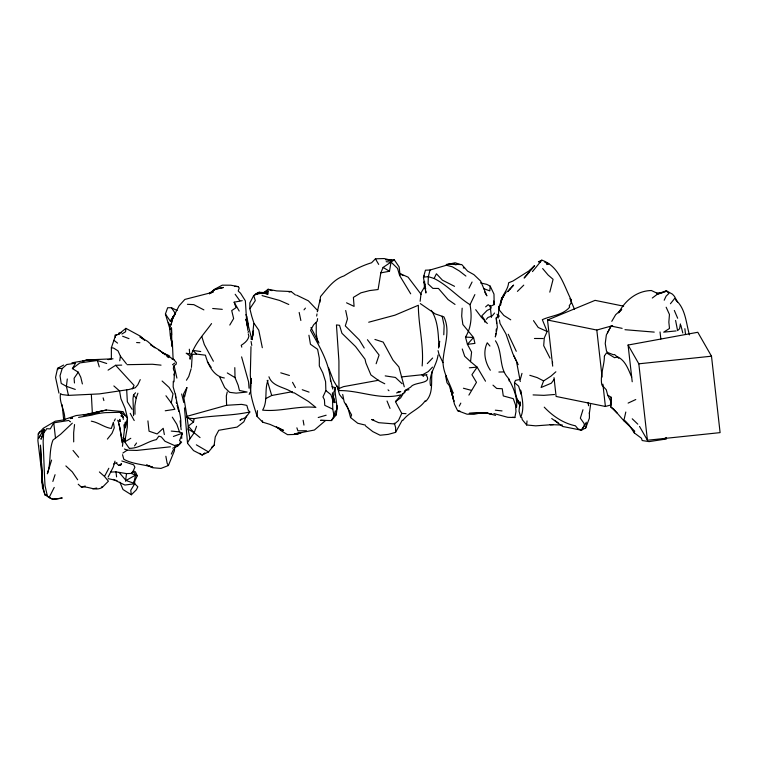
<?xml version="1.0" encoding="UTF-8"?>
<svg xmlns="http://www.w3.org/2000/svg" width="758" height="758" viewBox="0 0 758 758"><rect width="100%" height="100%" fill="white"/><g stroke="black" fill="none" stroke-linecap="round" stroke-linejoin="round"><path stroke-width="1.14" d="M589.421 412.248L589.402 418.113L585.707 427.967L581.395 430.203L562.673 426.47L551.72 418.52M443.79 334.79L444.122 325.608L442.189 316.247M180.65 426.129C181.958 415.109 176.538 404.971 175.458 394.122M264.949 292.948L268.029 291.811L268.067 289.281L276.708 290.901L291.148 291.536L295.459 295.004M365.669 426.024L372.803 431.615L380.109 435.234L388.257 434.381L395.562 432.373L395.629 427.588L394.312 423.154M249.031 388.2L248.567 381.861L241.603 356.885M425.901 291.025L425.863 293.024L423.466 277.257L425.446 270.189L430.051 270.019L446.443 265.253L452.393 266.825L459.32 270.947L465.905 276.064M246.426 416.047L243.849 421.78L237.102 427.086L218.768 430.288L215.253 436.892L214.154 445.145L208.516 451.939L202.178 455.027L193.565 450.603L187.993 443.875L187.491 442.767L190.012 438.674L188.06 429.085L188.278 426.1L186.932 416.332L226.595 405.284L226.329 395.922L227.239 391.971M251.154 339.376L251.211 337.016L247.487 322.302M498.12 318.085L498.177 316.039L497.002 314.229M117.139 334.629L115.529 335.538L111.369 347.742L111.36 359.036M252.177 339.698L252.802 334.354L251.978 339.148M174.008 381.795L174.416 372.652L174.984 372.225C172.597 369.553 172.616 365.763 176.159 364.219L176.349 362.523L173.999 359.747L158.924 350.187M133.579 415.697L132.991 398.793L133.493 395.07L135.53 392.805M43.348 430.373L39.681 431.87L38.241 433.974L37.9 440.711L42.078 475.484M316.247 322.538L316.247 333.833L317.725 341.763M552.459 363.954L552.554 362.125M122.445 446.32L124.445 429.615L123.942 424.84M422.14 365.981C424.063 345.61 418.425 325.599 418.34 305.266L394.975 315.167L368.701 322.226M462.162 308.184L461.698 316.143L462.873 324.538L473.551 337.509L474.944 343.393L467.43 344.359L465.497 337.083C471.533 327.238 472.035 315.783 470.026 304.688L474.878 294.587M182.308 434.448L182.384 433.188L179.466 431.88L171.261 431.084M278.404 427.683L280.593 429.909L276.319 426.906L283.596 430.421L270.019 424.395L262.723 422.187L257.104 416.483L257.455 410.647M498.357 316.257L498.944 306.583L500.659 304.962L501.209 301.845M125.515 481.254L126.501 473.608L115.974 471.855L110.668 472.082M251.012 346.633L250.301 375.153L251.05 383.984L251.135 378.469C248.292 391.829 253.485 404.071 257.104 416.483M604.344 356.269C604.647 364.342 599.815 375.722 601.861 384.998L606.267 389.754L607.689 395.145L611.232 397.306L610.569 406.733L617.372 413.271M253.788 323.562L252.262 337.983L253.409 330.81M191.452 367.393L192.267 354.431L196.512 354.081L205.409 355.18C207.976 364.731 213.604 376.423 224.33 377.977M432.136 371.354C430.734 381.634 433.841 393.468 425.522 401.588M590.596 404.554L589.326 413.593M181.74 438.456L181.645 434.306M480.6 282.952L486.854 284.383L490.189 286.126L489.801 290.882L483.5 288.571M186.932 416.332L183.474 395.306M562.408 425.058L550.024 424.622L553.473 424.546L535.726 425.844L526.668 424.973L527.028 420.927M496.111 331.255L496.319 329.038M144.588 339.982L140.761 336.4L125.904 328.347L125.582 331.748L121.877 334.003M439.744 341.28L438.531 348.036M400.101 275.258L399.144 266.968L394.312 259.861L383.103 267.422L380.819 272.861L378.09 289.528L369.563 290.589L360.903 292.844L353.389 297.382L354.09 306.393L346.539 302.812M516.549 407.349C517.714 397.078 512.939 386.343 507.888 377.617C498.726 367.943 502.895 351.958 495.467 340.806M485.508 381.198L477.152 367.147L470.547 361.67L471.58 352.053L467.43 344.359L473.551 337.509L465.497 337.083M74.549 424.556L73.659 432.704L73.697 441.895M278.527 428.043L280.811 430.535L287.547 434.675L297.06 434.381L301.551 432.467L294.341 433.946L314.39 430.032L325.485 420.576L320.539 420.311L331.445 420.576L335.927 415.213L336.647 408.638M509.139 380.952L509.139 379.038M332.013 386.769L335.169 387.584C335.567 390.124 332.847 391.734 333.965 394.274L333.454 396.68L334.922 402.735L334.041 399.836M253.551 330.573L253.001 333.207M319.838 302.404L320.53 296.549C327.248 288.713 333.747 279.19 343.961 275.94C352.612 270.502 361.793 265.698 371.572 262.761L375.437 258.819L384.192 258.554L391.971 260.42M67.291 378.981L66.41 386.324L68.334 394.88M124.691 428.251L125.449 422.007L124.369 430.108M174.871 446.538L174.331 450.991L168.399 465.516L160.961 468.425L152.642 467.733L146.692 465.071M420.131 301.277L421.183 292.56L424.404 287.235L424.205 281.843L425.712 288.997M680.371 323.903L679.642 328.669L677.586 330.621L675.596 320.454M40.487 435.49L38.592 438.228L43.926 429.35L43.13 441.516L44.599 478.165L45.025 485.67L47.422 496.234C51.487 500.299 57.125 499.039 62.251 497.959L52.624 499.446L44.987 494.822L42.457 487.366L40.43 445.117L42.874 487.527L42.069 479.189M119.575 421.05L119.821 419.345L119.982 421.439L119.177 420.681L119.982 421.439M316.683 316.067L316.996 313.926M317.299 311.775L320.037 299.96M119.745 360.799L120.418 356.194L118.03 350.878L113.662 348.102L111.369 347.742M250.547 392.521L250.993 384.912M495.912 333.482L495.344 336.959L497.352 327.285L496.234 317.905L498.366 315.915M380.819 272.861L389.489 271.26L391.033 262.06L386.182 261.709M137.918 393.212L136.165 398.092L134.848 405.909L135 414.266M200.046 437.593L194.162 432.799L188.278 426.1L193.546 421.979L194.105 418.662C212.534 415.223 231.616 416 249.837 411.964L248.217 410.163L246.871 405.483L246.179 405.236L241.594 404.365L226.595 405.284M493.894 413.555L507.822 417.317L514.862 417.525L515.99 411.537L515.506 404.876L513.261 398.651L503.274 395.941L502.251 388.74L496.717 388.456L492.984 385.159M585.707 427.967L586.465 423.949M129.106 448.168L124.767 441.905L127.297 427.332L127.439 417.838L125.07 408.297L120.92 398.727L119.641 391.46M165.235 410.779L174.88 409.301L171.261 402.896L173.023 393.838L169.1 387.423L162.108 381.028M186.98 387.509L184.573 396.851L183.531 394.065L186.79 387.793M248.065 332.43L248.463 331.303M317.602 318.625L317.214 321.24L313.66 324.727L310.553 330.384C319.336 346.33 329.342 362.561 330.564 381.217M125.44 427.616L127.524 418.236L122.805 411.613L120.475 411.954M666.32 437.461L663.449 439.422L649.104 441.62L642.168 440.531L641.486 438.266L634.256 432.875L634.711 431.131L623.825 420.737L625.805 412.02M438.02 355.095C436.722 365.688 428.128 374.528 430.525 385.623M549.796 292.133L553.094 279.323L548.129 275.04L542.652 268.55M126.501 473.608L131.267 473.437L133.304 470.917L135.616 475.058L133.749 483.187L126.027 480.487L119.148 472.48M498.935 316.768L499.171 315.764M331.445 420.576L334.079 415.877L335.273 410.864M116.637 463.46L118.798 465.459L120.854 464.891L121.157 463.631M405.303 390.493L404.781 392.644L402.28 393.952M335.927 415.213C338.703 406.117 334.543 396.936 335.169 387.584M430.051 270.019L428.336 276.661L428.081 283.909L432.903 288.4L438.446 288.447L448.035 299.552L455.018 304.441M485.622 306.886L488.19 304.697L490.379 306.355L494.188 304.583L493.723 300.964M520.604 378.403L521.978 373.362M114.989 461.139L113.312 466.937L108.091 477.095M82.385 383.936L80.793 377.304L78.263 372.178L72.408 368.596L75.544 363.224L66.732 364.522L62.203 368.511L60.034 375.769L61.218 383.444L66.41 386.324L75.279 389.432M172.436 343.696L173.118 359.444M582.978 409.727L580.334 418.198L583.897 423.22L584.56 425.399L581.395 430.203L577.928 428.81L575.388 425.797C563.26 423.267 552.648 416.047 544.235 407.15M52.852 481.434L55.069 474.707M51.591 460.097L47.356 473.797C51.222 462.816 48.73 450.792 52.984 440.057L60.64 434.239L72.323 423.172M376.129 363.736L379.085 355.047L367.431 339.717M68.921 420.415L53.761 422.831L50.293 428.895L46.608 428.696L45.594 430.658L43.737 432.069M555.87 371.79L550.895 376.214L543.628 380.914L541.098 387.509L551.322 383.197L554.183 379.284M170.095 329.597L165.415 314.02L167.651 307.739L171.431 307.739L177.135 310.505M499.19 306.421L502.118 298.197L504.013 295.203L503.16 297.127M191.158 368.758L188.751 376.499L186.44 380.222M190.012 438.674L194.162 432.799L196.559 426.271M43.718 431.918L40.979 439.242L44.182 431.406M129.485 448.338C139.197 448.48 147.043 441.554 156.375 439.602L158.848 436.125L161.331 436.94L164.969 441.26L174.416 445.486L179.466 444.359L180.224 442.388M173.942 374.926L174.984 372.225M365.422 425.124L357.729 423.267L350.575 417.573L351.598 414.948L344.151 401.806L342.701 394.444M140.249 379.625L137.814 384.837L135.246 387.774L128.879 389.527L99.412 393.895L68.447 395.382L61.967 394.548L60.507 393.601C58.83 402.886 65.51 410.817 64.686 420.112M249.174 394.463L249.988 392.417M268 380.327C264.191 389.688 268.067 401.143 262.628 410.135C280.479 411.973 297.998 405.492 315.868 407.425L308.449 401.465L294.142 392.796L292.853 392.777C285.235 386.95 272.51 387.035 268.929 376.792M333.169 400.897L334.041 398.907M502.308 299.04L500.602 302.878C501.389 295.459 508.04 290.418 508.609 282.791L512.939 281.029L531.671 269.185M540.568 261.898L538.407 261.823L541.828 260.155C559.319 266.248 563.744 285.396 571.248 300.035L571.087 303.011L569.211 305.777L569.665 307.142C562.891 315.233 551.407 315.565 542.33 319.668L547.153 331.502L544.291 337.916L543.694 345.686L550.033 358.155M308.932 335.244L310.458 344.265L317.593 349.305L319.326 358.231L319.308 365.924L322.851 372.974L325.589 381.606L325.864 390.578L322.955 396.927L324.424 399.712L324.765 405.331L332.762 409.14L334.079 415.877M337.49 386.343L338.883 390.588C359.861 390.143 380.26 400.631 401.295 394.747L395.458 401.626L401.731 413.413L398.452 420.548L394.511 423.949L378.697 422.68L371.562 419.496L373.751 419.894M664.197 300.225L666.083 296.17L668.944 293.393L666.301 290.75L657.394 294.199L652.297 298.027M402.29 420.14L395.562 432.373M171.317 454.08L173.459 449.532M135.341 471.694L137.274 475.749L133.749 483.187L134.564 481.159L134.734 483.727L130.736 490.322L131.361 494.785L136.345 489.829L137.833 486.788L134.734 483.727L124.909 485.054L113.094 479.359M114.287 420.965L115.301 418.909M423.466 277.257L424.272 275.628M424.148 277.058L428.336 276.661L434.097 278.47L436.428 273.78L442.426 280.166L454.544 286.334M469.012 288.182L472.073 282.014M132.328 388.892L134.081 385.424L115.623 365.29L108.072 370.141M49.156 497.428L54.225 487.441M622.138 328.356L611.128 326.073L606.353 334.922L605.235 343.564L606.504 351.134L607.755 352.555L613.326 354.725L614.558 354.526L618.803 358.316M265.916 293.858L268.133 294.028L263.651 292.92L258.914 293.175L253.741 295.478L249.846 302.906L249.856 308.714L251.713 316.133L253.873 323.041L258.753 330.166L262.315 347.704M459.253 406.099L460.817 403.114M78.216 484.229L81.419 487.138C88.544 485.84 95.082 491.658 102.254 487.422L108.403 481.188L104.5 476.46L108.83 468.264M607.433 332.838L610.815 326.442M468.899 395.108L476.479 382.345L471.921 374.708L477.152 367.147L469.344 367.791M611.782 321.326L615.667 314.703L621.74 309.321L619.22 312.173M175.553 313.461L172.199 319.175L170.948 325.135L173.355 316.285L175.344 313.452M229.778 325.049L233.635 318.531L231.711 310.581L236.041 307.682L234.146 302.186L242.219 300.67M165.415 314.02L170.323 321.202L173.355 316.285L172.199 319.175L179.078 305.844L184.848 299.429L213.121 292.162L209.644 293.232L215.49 289.186L223.421 287.49L215.49 289.186L209.502 293.763M402.943 394.151L400.612 397.893L395.458 401.626M404.109 392.284L405.265 390.408L408.95 389.707M581.395 430.203L586.37 422.263M249.856 308.714L255.304 300.613L253.741 295.478M604.448 355.909L606.514 352.858L614.596 357.71L617.685 356.857C625.615 360.723 628.335 369.601 631.689 377.077M78.263 372.178L74.104 378.27L74.464 382.979M41.747 433.661L43.632 430.914M504.013 295.203L501.313 299.078L506.306 291.906M541.828 260.155L532.467 271.591M134.526 445.865L136.544 443.004M618.594 312.883C625.132 300.424 636.815 290.797 651.397 290.522L656.845 293.109L664.719 292.095L666.301 290.75L672.479 294.189L674.478 296.425L677.548 302.158M249.837 411.964L245.952 417.251L239.945 420.245L241.669 418.956M211.548 323.59C203.438 334.894 193.053 345.108 190.087 359.226L189.822 355.786L186.193 353.2L191.12 354.204M446.481 375.627L445.732 376.631L446.983 382.695L449.305 385.623L453.284 398.121L450.366 388.92M670.432 303.74L674.781 298.311M170.323 321.202L172.407 318.578M494.557 313.026L492.321 315.83L487.944 317.479L486.333 319.317M107.38 439.109L112.051 433.273L114.287 427.777L113.359 422.31L111.312 428.478C104.14 427.417 98.455 422.377 91.311 421.183M304.024 309.842L305.427 308.127M120.854 464.891L121.545 464.057L118.798 465.459M528.042 273.145L534.191 265.887M38.241 433.974L43.234 428.298L55.211 421.221L62.971 419.998L76.103 415.555L85.853 414.418L106.433 410.04L122.805 411.613M425.229 400.745C419.506 409.282 408.808 412.153 402.83 420.482M528.572 272.539L534.655 265.802L529.937 269.99M427.313 363.594L432.629 358.032M432.496 367.137L428.204 371.619L422.026 375.058L423.428 376.356L424.092 375.077L426.962 374.736M178.386 444.662L178.727 445.126L177.694 446.187L172.71 448.215M179.466 444.359L181.607 442.141L179.504 440.663L182.384 433.188L173.402 436.456M517.411 291.385L523.759 285.141M125.667 439.1L122.853 441.478M209.454 293.706L214.306 289.404L222.274 285.169L230.783 285.207L238.239 286.628L239.225 288.012L238.202 291.034L240.542 293.213L245.374 300.85L246.72 322.463L246.085 319.27L247.676 327.153L246.085 319.27M211.719 447.248L214.154 445.145M170.455 446.803L136.743 450.432L127.249 450.157L122.891 453.047M119.063 334.553L118.997 333.918L125.904 328.347M116.912 462.588L113.681 463.943M204.84 452.896L202.178 455.027L199.572 453.312M172.492 364.769L174.624 363.073M263.642 292.711L268.067 289.281L271.895 290.646M72.408 368.596L79.865 362.902L97.384 360.476L106.698 363.499M133.048 472.206L131.267 473.437L137.274 475.749M297.06 434.381L298.841 433.197M265.622 398.699L271.705 395.486L292.408 391.687M124.767 441.905L130.793 438.295M46.645 494.661L45.774 495.22L44.968 494.775L43.007 487.053M262.59 293.592L257.047 293.156L263.651 292.92L255.2 294.331L259.113 292.247L268.114 292.882L260.828 292.92L259.113 292.247M126.027 480.487L135.616 475.058M63.644 365.053L57.561 368.35L55.561 377.389L58.953 393.118M405.464 390.256L410.694 387.12C414.105 381.558 432.799 384.287 426.261 375.229M337.954 388.968L343.535 386.637L378.697 380.232M628.117 403.095L635.773 399.532M552.705 366.142L547.513 320.018L595.077 300.358L623.644 306.166M396.567 392.928L400.764 391.545L397.95 391.839M70.968 418.378L70.305 418.596L72.578 417.961L71.186 418.312M176.216 445.941L178.727 445.126M255.2 294.331L258.914 293.175M463.28 268.019L464.55 267.631M318.218 417.516L326.148 415.223M81.419 487.138L85.247 486.03M662.625 292.702L657.394 294.199L656.845 293.109M289.054 292.124L291.148 291.536M547.513 320.018L596.802 330.043L612.644 325.656M554.003 377.636L556.116 396.453L605.405 406.478L611.062 404.914M78.595 417.383L91.841 415.09A70.409 64.572 44.5 0 1 105.675 412.627L120.607 412.295L125.534 415.839M96.768 488.048L92.76 488.844M106.433 410.04L96.029 412.153M91.652 413.612L84.801 415.005L99.165 412.361M481.718 412.74L474.025 414.294L467.032 414.19L457.614 410.665L454.487 404.279L451.285 390.749M118.115 334.486L115.045 335.102L115.387 337.272M121.062 332.658L118.817 333.103L118.997 333.918M520.007 379.474L515.535 380.364L514.464 382.553L518.624 386.163L521.03 394.103L520.528 390.076C522.414 399.078 524.508 408.477 520.727 417.326L519.031 411.12L519.969 401.778L519.96 404.848L517.202 399.144L520.386 405.483M71.972 362.798L89.255 359.832L113.018 358.799M632.21 381.748L628.079 345.042L697.796 332.269L711.497 356.194L720.1 432.629L647.427 440.246L639.515 426.413M260.828 292.92L268.029 291.811M546.641 264.542L548.053 264.343M107.977 359.624L110.1 359.349M401.295 376.934L423.049 374.651M628.079 345.042L638.814 363.812L711.497 356.194M83.295 415.005L86.829 414.664M446.235 264.457L453.805 263.756L446.898 264.627L455.113 262.761L460.741 264.599M676.098 330.924L663.695 332.156L669.494 328.47L668.85 322.141L669.456 314.485L666.159 307.227M554.505 394.501L543.856 395.344L533.073 394.909M662.047 439.346L666.149 439.214M115.623 365.29L121.716 365.119M498.897 372.036L503.625 371.913M483.509 412.627L485.651 412.589L469.193 413.366L486.03 412.816M306.431 430.734L297.903 430.828L296.88 427.825M534.447 338.485L543.088 338.523M127.117 364.674L152.377 364.257L161.037 365.148M394.312 259.861L385.481 259.596L390.91 260.382M62.203 368.511L57.561 368.35L57.94 369.629M187.416 304.318L193.792 304.64L203.893 309.889M136.611 342.55L139.879 342.72M401.731 413.413L406.013 413.669M234.847 286.363L238.239 286.628M194.105 418.662L189.614 418.293L186.913 416.891M212.676 308.487L222.274 309.349M495.315 410.192L502.042 410.912M654.239 332.108L624.962 329.702M482.524 412.722L488.105 413.423M512.702 417.222L514.862 417.525M200.728 351.541L193.063 350.433L196.512 354.081M385.206 375.883L395.439 377.465L402.119 383.756M483.888 412.693L488.152 413.385M483.964 412.712L491.97 414.086L489.213 413.555M546.499 263.272L548.82 263.689L544.822 262.344M488.304 413.375L486.484 413.006L495.59 415.384M457.614 410.665L460.021 411.149M456.117 264.836L453.815 264.343L461.755 264.561L467.601 271.137L473.873 274.623L480.6 281.01L486.882 295.838L484.665 292.01M108.242 478.658L117.016 480.6M169.754 356.108L162.686 352.726L165.159 354.839M127.249 450.157L124.407 449.001M463.422 388.238L471.457 390.37M69.452 421.202L70.532 421.789M262.079 295.592L279.588 300.443L288.779 304.479M172.113 359.188L173.999 359.747M280.763 372.832L289.423 375.466M529.804 375.295L537.166 377.598L543.628 380.914M302.252 389.726L309.056 392.123M146.701 464.995L152.69 467.212C143.158 464.237 132.659 464.209 123.8 459.253L122.531 454.715M122.616 336.239L128.993 338.646M296.577 295.099L308.383 300.831L317.858 310.771M400.281 273.704L408.079 277.153L421.078 294.303M121.82 460.978L133.664 464.825L134.886 467.231L133.607 470.093L133.948 471.59L133.304 470.917M384.761 383.766L379.028 380.829L370.908 374.926L365.887 362.949L365.043 359.216L355.587 346.577L341.943 333.283L339.527 325.286L336.448 324.936L338.921 361.092L338.949 389.385M208.516 451.939L196.341 444.823M150.454 344.852L158.422 349.533L163.643 353.55M400.29 273.846L403.247 275.59M383.103 267.422L389.489 271.26M227.296 372.936L235.027 377.626L238.192 385.339L239.433 390.484L247.089 392.038L236.136 393.127L229.646 392.35L224.69 387.603L219.64 376.906M188.06 429.085L194.162 432.799M388.958 390.73L388.039 389.858M434.097 278.47C447.542 285.197 457.358 296.738 470.026 304.688M131.361 494.785L122.995 489.516L119.868 482.164M44.987 494.822L45.698 495.268M510.74 319.819L503.862 315.47L499.503 310.259L498.944 306.583M374.926 339.451L383.178 342.095L393.004 360.164L398.907 366.929L404.26 386.769M144.456 340.067L139.946 336.912L147.469 341.28L154.888 347.799M420.33 303.607L435.206 313.907L443.885 316.853C450.261 329.863 444.927 343.753 443.402 357.141C441.109 370.33 449.295 381.378 453.132 393.269L451.332 390.939M119.792 412.333L121.109 413.281L123.08 417.232L123.327 419.411M186.942 417.118L193.546 421.979M554.695 420.283L558.276 422.936M113.975 340.333L117.547 343.128M325.864 390.578L330.905 394.634L332.601 399.731L332.762 409.14M166.817 356.241L168.466 357.643M113.861 385.945L119.537 390.939M99.393 471.959L104.5 476.46M675.615 299.903C685.687 308.497 685.981 322.955 689.439 334.894M547.153 331.502L538.218 327.475L533.49 320.625M470.547 361.67L464.711 356.298L462.257 348.974M65.861 465.933L72.266 471.864L77.657 479.767M123.147 437.461L125.487 439.649M632.238 418.804L637.81 424.167M569.883 298.671L571.248 300.035M391.033 262.06L397.514 268.37L399.674 275.609L410.703 293.82M625.018 420.728L628.96 424.85L634.256 432.875M487.347 323.514L481.292 317.147L475.692 309.7M133.493 395.07L136.165 398.092M623.825 420.737L613.554 408.998L610.569 406.733L611.403 402.612L607.689 395.145M526.668 424.973L522.271 419.676L521.75 417.383M73.043 450.46L78.652 457.245M489.933 346.055L487.252 342.796C482.799 351.769 485.006 362.239 490.35 370.264M120.418 356.194L126.444 363.821M342.824 398.841L339.461 394.548L337.13 386.125M165.936 395.761L171.261 402.896M235.169 294.284L239.841 300.727M520.263 405.881L517.904 402.46L515.364 392.663L514.502 383.463M171.431 307.739L175.231 313.281M207.322 361.737L211.207 367.422M490.379 306.355L491.241 307.672L490.653 308.771L487.1 310.439L481.813 315.849L484.675 319.914L484.94 322.197M172.312 417.175L176.832 424.3L179.466 431.88M132.063 409.263L127.353 401.825L126.681 389.792M318.985 343.014L310.96 327.541M101.762 486.617L102.254 487.422M364.238 348.026L359.264 339.859L345.297 325.912L347.477 318.891L345.695 310.505M337.964 388.068L333.463 380.582L328.527 367.706M378.668 264.39L375.437 258.819M213.368 361.225L204.328 344.558L201.808 336.514M234.146 302.186L239.215 311.064M130.196 413.309L134.223 420.548M431.302 310.335C438.285 321.089 438.219 334.524 439.015 346.908M424.404 287.235L425.418 289.092M292.541 382.307L295.412 387.575M168.399 465.516L167.12 463.166L165.86 456.259M570.376 299.609L574.526 309.359M245.914 314.646L246.956 316.654L248.283 324.775M345.752 403.635L347.335 406.714M120.607 412.295L121.109 413.281M43.926 429.35L44.267 430.004M516.283 351.295L508.22 334.25M513.801 355.824L518.207 364.655M168.352 322.396L170.323 326.357M516.141 360.533L512.796 353.598L505.974 333.965L500.034 323.495L499.446 319.999M490.189 286.126L493.979 294.095L494.188 304.583M442.928 362.608L439.005 354.318L438.048 350.622M674.326 310.439L677.661 318.237M168.011 355.208L168.863 357.302M117.68 420.216L119.025 423.523L122.209 441.042M387.035 401.02L390.029 408.391M178.575 410.628L178.888 411.509M267.214 380.402L271.705 395.486M118.722 424.054L119.897 427.853L122.057 442.7M103.116 397.865L103.884 400.575M97.384 360.476L99.279 366.891M241.783 347.155L241.243 345.269C244.607 343.166 248.217 340.257 248.899 336.116L248.273 333.871M347.865 407.738L350.575 417.573M177.078 405.407L178.253 409.708M174.065 365.479L176.889 378.09M682.797 332.989L680.836 325.229M262.353 420.718L262.723 422.187M181.674 394.008L183.787 402.536M176.244 402.252L176.491 403.256M516.435 361.13L520.291 381.549M330.516 379.171L332.828 389.062M172.284 344.89L170.285 335.747L169.546 326.281L170.114 329.161M299.173 312.448L300.86 320.501M172.407 344.52L171.441 339.897L172.265 346.899L171.213 337.916M424.205 281.843L424.745 284.8L424.565 281.36M164.353 434.552L163.207 428.308L157.143 433.946L149.042 431.198L147.914 420.898M251.069 341.441L251.789 345.449M42.865 486.371L42.107 482.107L41.548 463.384M303.124 420.283L303.958 425.096M62.128 404.8L63.729 420.121M180.101 420.842L181.171 429.682M42.78 485.243L41.851 473.039L42.107 475.711M170.711 333.747L170.967 335.832M115.974 471.855L116.59 476.896M332.402 392.767L333.406 402.261M246.663 320.264L247.847 330.393M175.468 395.61L175.723 397.827M660.038 331.957L660.834 339.006M638.814 363.812L647.427 440.246M596.802 330.043L602.098 377.077M602.885 384.135L605.405 406.478M53.761 422.831L55.486 438.105M684.872 328.697L685.526 334.534M175.335 394.501L173.165 386.902L173.298 381.274M588.227 402.47L588.559 405.738L588.369 402.46M184.478 407.908L187.491 442.767M189.32 349.211L189.642 353.474M491.411 317.403L490.142 305.417M496.234 317.905L496.651 323.486M171.895 344.663L171.479 327.807L171.649 334.989M92.391 413.821L91.358 394.653M611.232 397.306L611.336 400.489M234.8 367.639L235.027 377.626M337.007 405.35L337.035 408.998M122.284 415.555L121.867 416.474L120.958 415.735L123.203 417.355L122.284 415.555M526.914 274.709L524.129 278.044L529.491 271.961L526.914 274.709M509.916 289.12L507.595 291.659L513.621 285.093L509.916 289.12M89.122 359.785L82.736 360.855L89.255 359.832L97.526 359.813L89.122 359.785M452.535 395.316L451.56 391.981L453.909 401.323L452.535 395.316"/></g></svg>
